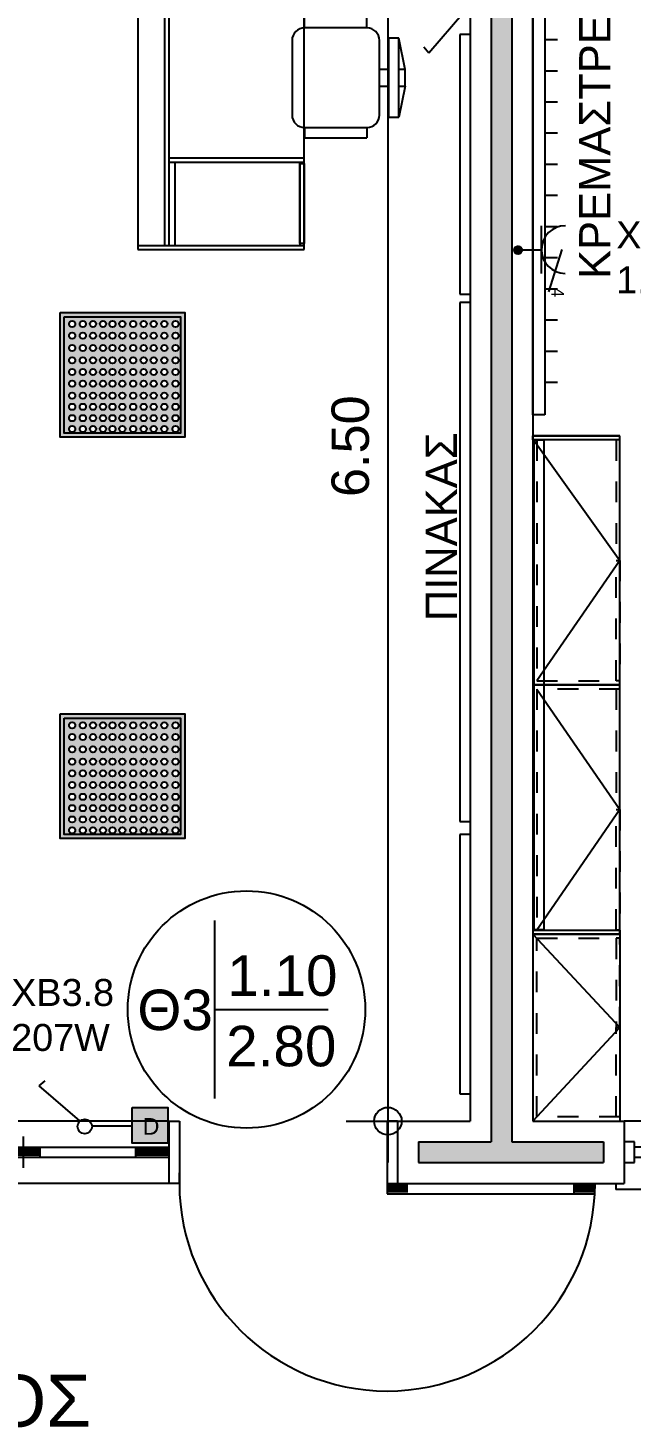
# Model space of a CAD drawing. Header units: metres. Extents: x -11 to 85, y -301 to 135.
# Drawn here: x 34.4 to 37.3, y -37.44 to -30.73 of the extents above; entities that cross this region are included whole.
import ezdxf

# ---------------------------------------------------------------- set-up
doc = ezdxf.new("R2010")
doc.units = ezdxf.units.M
doc.header["$LTSCALE"] = 0.036
doc.header["$PDMODE"] = 2
doc.linetypes.add('HIDDEN', pattern=[0.375, 0.25, -0.125])
for name, color, linetype in [('arxitek borofos', 252, 'Continuous'), ('DIMBLK', 252, 'Continuous'), ('Epipla', 252, 'Continuous'), ('HLEK-SYMBOL', 3, 'Continuous'), ('HLEK_FL001_SYMBOLS', 230, 'Continuous')]:
    doc.layers.add(name, color=color, linetype=linetype)
doc.styles.add('COMU-N', font='arial.ttf')
doc.styles.get("Standard").update_dxf_attribs({"font": 'arial.ttf'})
doc.dimstyles.new('CADWDOT', dxfattribs={"dimscale": 0.1, "dimtxt": 1.8, "dimasz": 0.08, "dimexe": 2, "dimexo": 0, "dimgap": 0.09, "dimtad": 0, "dimrnd": 0.001, "dimzin": 0, "dimdsep": 46, "dimtxsty": 'Standard', "dimblk1": 'ARTDIM', "dimblk2": 'ARTDIM', "dimsah": 1, "dimcen": 0.09, "dimdle": 0.05, "dimse1": 1, "dimse2": 1, "dimadec": 0, "dimazin": 0, "dimtfac": 1, "dimtmove": 0, "dimatfit": 3, "dimldrblk": 'ARTDIM', "dimfxl": 2, "dimtvp": 0.9999, "dimtolj": 1, "dimtzin": 0, "dimarcsym": 0})

# ---------------------------------------------------------------- blocks, each defined once
blk = doc.blocks.new('A$C1CE8635E')
for p, q in [((1.4, 0), (0, 0)), ((1.4, 0), (1.45, 0)), ((1.4, 0), (1.4, -0.3)), ((1.45, 0), (1.45, -0.3)), ((2.5, 0), (2.45, 0)), ((2.45, 0), (2.45, -0.3)), ((0, -0.125), (1.4, -0.125)), ((0.16, -0.175), (0.16, -0.125)), ((0.62, -0.175), (0.62, -0.125)), ((0.7, -0.225), (0.7, -0.075)), ((0.78, -0.175), (0.78, -0.125)), ((1.24, -0.175), (1.24, -0.125)), ((0.16, -0.135), (0, -0.135)), ((0.16, -0.145), (0, -0.145)), ((0.16, -0.155), (0, -0.155)), ((0.16, -0.165), (0, -0.165)), ((1.4, -0.175), (0, -0.175)), ((0.78, -0.135), (0.62, -0.135)), ((0.78, -0.145), (0.62, -0.145)), ((0.78, -0.155), (0.62, -0.155)), ((0.78, -0.165), (0.62, -0.165)), ((1.4, -0.135), (1.24, -0.135)), ((1.4, -0.145), (1.24, -0.145)), ((1.4, -0.155), (1.24, -0.155)), ((1.4, -0.165), (1.24, -0.165)), ((1.45, -0.3), (1.45, -0.25)), ((1.4, -0.3), (0, -0.3)), ((1.45, -0.3), (1.4, -0.3)), ((2.45, -0.3), (2.5, -0.3)), ((2.45, -0.3), (2.45, -0.35)), ((2.45, -0.31), (2.55, -0.31)), ((2.45, -0.32), (2.55, -0.32)), ((2.45, -0.33), (2.55, -0.33)), ((3.35, -0.35), (3.35, -0.3)), ((3.35, -0.31), (3.4499, -0.31)), ((3.35, -0.32), (3.4498, -0.32)), ((3.35, -0.33), (3.4495, -0.33)), ((2.45, -0.34), (2.55, -0.34)), ((2.45, -0.35), (3.4487, -0.35)), ((3.35, -0.34), (3.4492, -0.34))]:
    blk.add_line(p, q)
blk.add_arc((2.45, -0.3), 1, 180, 360)
blk = doc.blocks.new('A$C14EC32DB')
for p, q in [((0.3, 2.44), (0.33, 2.44)), ((0.33, 2.44), (0.33, -0.04)), ((0, 2.4), (0, 0)), ((0.1, 2.4), (0.1, 2.35)), ((0.1, 2.35), (0.2, 2.35)), ((0.125, 2.35), (0.125, 1.6167)), ((0.175, 2.35), (0.175, 1.6167)), ((0.2, 2.35), (0.2, 2.4)), ((0.1, 1.6167), (0.1, 1.5667)), ((0.2, 1.6167), (0.1, 1.6167)), ((0.2, 1.5667), (0.2, 1.6167)), ((0.1, 1.5667), (0.2, 1.5667)), ((0.125, 1.5667), (0.125, 0.8333)), ((0.175, 1.5667), (0.175, 0.8333)), ((0.1, 0.8333), (0.1, 0.7833)), ((0.2, 0.8333), (0.1, 0.8333)), ((0.2, 0.7833), (0.2, 0.8333)), ((0.1, 0.7833), (0.2, 0.7833)), ((0.125, 0.7833), (0.125, 0.05)), ((0.175, 0.7833), (0.175, 0.05)), ((0.1, 0.05), (0.1, 0)), ((0.2, 0.05), (0.1, 0.05)), ((0.2, 0), (0.2, 0.05)), ((0.3, -0.04), (0.33, -0.04))]:
    blk.add_line(p, q)
blk = doc.blocks.new('ARTDIM')
at = {"layer": 'DIMBLK'}
for p, q in [((0, -24.9975), (0, 24.9975)), ((-24.9975, 0), (24.9975, 0))]:
    blk.add_line(p, q, dxfattribs=at)
blk.add_circle((0, 0), 8.25, dxfattribs=at)
blk = doc.blocks.new('*D900')
at = {"layer": 'arxitek borofos', "color": 0, "lineweight": -2}
blk.add_line((36.1271, -29.501), (36.1271, -35.985), dxfattribs=at)
at = {"layer": 'Defpoints', "color": 0, "transparency": 16777216}
for p in [(36.4737, -29.493), (36.1271, -35.993), (36.4737, -35.993)]:
    blk.add_point(p, dxfattribs=at)
at = {"layer": 'arxitek borofos', "color": 0, "lineweight": -2, "xscale": 0.008, "yscale": 0.008, "zscale": 0.008}
for p, rotation in [((36.1271, -29.493), 90), ((36.1271, -35.993), 270)]:
    blk.add_blockref('ARTDIM', p, dxfattribs=dict(at, rotation=rotation))
at = {"layer": 'arxitek borofos', "color": 0, "insert": (35.9471, -32.743), "char_height": 0.18, "attachment_point": 5, "rotation": 90}
blk.add_mtext('\\A1;6.50', dxfattribs=at)
blk = doc.blocks.new('A$C46BB3189')
at = {"layer": 'Epipla'}
for p, q in [((0.0918, 0.0592), (0.0918, 0.1192)), ((0.2418, 0.0592), (0.2418, 0.1192)), ((0.3918, 0.0592), (0.3918, 0.1192)), ((0.5418, 0.0592), (0.5418, 0.1192)), ((0.6918, 0.0592), (0.6918, 0.1192)), ((0.8418, 0.0592), (0.8418, 0.1192)), ((0.9918, 0.0592), (0.9918, 0.1192)), ((1.1418, 0.0592), (1.1418, 0.1192)), ((1.2918, 0.0592), (1.2918, 0.1192)), ((1.4418, 0.0592), (1.4418, 0.1192)), ((1.5918, 0.0592), (1.5918, 0.1192)), ((1.7418, 0.0592), (1.7418, 0.1192)), ((1.8918, 0.0592), (1.8918, 0.1192)), ((2.0418, 0.0592), (2.0418, 0.1192)), ((2.1918, 0.0592), (2.1918, 0.1192)), ((2.3418, 0.0592), (2.3418, 0.1192)), ((2.4918, 0.0592), (2.4918, 0.1192)), ((2.6418, 0.0592), (2.6418, 0.1192)), ((2.7918, 0.0592), (2.7918, 0.1192)), ((2.9418, 0.0592), (2.9418, 0.1192)), ((0, 0), (0, 0.0592)), ((0, 0.0592), (3.0983, 0.0592)), ((3.0983, 0), (0, 0)), ((3.0983, 0.0592), (3.0983, 0))]:
    blk.add_line(p, q, dxfattribs=at)
blk = doc.blocks.new('gJ6_a14')
at = {"linetype": 'Continuous'}
for p, q in [((-0.1176, 0.1119), (0.113, 0.1119)), ((0, 0.1119), (0, 0))]:
    blk.add_line(p, q, dxfattribs=at)
blk.add_arc((-0.0023, 0.2279), 0.1153, 180, 358.95657, dxfattribs=at)
blk = doc.blocks.new('*X1779')
at = {"color": 0}
for p, q in [((15.598, 2.587), (15.737, 2.727)), ((15.598, 2.622), (15.702, 2.727)), ((15.601, 2.607), (15.609, 2.616)), ((15.604, 2.646), (15.605, 2.647)), ((15.605, 2.559), (15.765, 2.719)), ((15.605, 2.577), (15.614, 2.585)), ((15.609, 2.652), (15.618, 2.66)), ((15.614, 2.621), (15.623, 2.63)), ((15.617, 2.536), (15.789, 2.707)), ((15.618, 2.59), (15.627, 2.599)), ((15.623, 2.665), (15.631, 2.674)), ((15.627, 2.634), (15.636, 2.643)), ((15.631, 2.603), (15.64, 2.612)), ((15.633, 2.516), (15.808, 2.691)), ((15.636, 2.678), (15.645, 2.687)), ((15.636, 2.572), (15.645, 2.581)), ((15.64, 2.647), (15.649, 2.656)), ((15.645, 2.616), (15.654, 2.625)), ((15.649, 2.691), (15.658, 2.7)), ((15.649, 2.585), (15.658, 2.594)), ((15.653, 2.501), (15.824, 2.672)), ((15.654, 2.66), (15.662, 2.669)), ((15.658, 2.63), (15.667, 2.638)), ((15.662, 2.705), (15.671, 2.714)), ((15.662, 2.599), (15.671, 2.607)), ((15.667, 2.674), (15.676, 2.683)), ((15.671, 2.643), (15.68, 2.652)), ((15.676, 2.718), (15.678, 2.721)), ((15.676, 2.489), (15.836, 2.648)), ((15.676, 2.612), (15.685, 2.621)), ((15.68, 2.687), (15.689, 2.696)), ((15.68, 2.581), (15.689, 2.59)), ((15.685, 2.656), (15.693, 2.665)), ((15.689, 2.625), (15.698, 2.634)), ((15.693, 2.7), (15.702, 2.709)), ((15.693, 2.594), (15.702, 2.603)), ((15.698, 2.669), (15.707, 2.678)), ((15.702, 2.638), (15.711, 2.647)), ((15.705, 2.482), (15.843, 2.62)), ((15.707, 2.714), (15.715, 2.722)), ((15.707, 2.607), (15.715, 2.616)), ((15.711, 2.683), (15.72, 2.691)), ((15.711, 2.577), (15.72, 2.585)), ((15.715, 2.652), (15.724, 2.66)), ((15.72, 2.727), (15.721, 2.728)), ((15.72, 2.621), (15.729, 2.63)), ((15.724, 2.696), (15.733, 2.705)), ((15.724, 2.59), (15.733, 2.599)), ((15.729, 2.665), (15.738, 2.674)), ((15.733, 2.634), (15.742, 2.643)), ((15.738, 2.709), (15.746, 2.718)), ((15.738, 2.603), (15.746, 2.612)), ((15.741, 2.482), (15.842, 2.584)), ((15.742, 2.678), (15.751, 2.687)), ((15.742, 2.572), (15.751, 2.581)), ((15.746, 2.647), (15.755, 2.656)), ((15.751, 2.722), (15.752, 2.724)), ((15.751, 2.616), (15.76, 2.625)), ((15.755, 2.691), (15.764, 2.7)), ((15.755, 2.585), (15.764, 2.594)), ((15.76, 2.66), (15.768, 2.669)), ((15.764, 2.63), (15.773, 2.638)), ((15.768, 2.705), (15.777, 2.714)), ((15.768, 2.599), (15.777, 2.607)), ((15.773, 2.674), (15.782, 2.683)), ((15.777, 2.643), (15.786, 2.652)), ((15.782, 2.612), (15.791, 2.621)), ((15.786, 2.687), (15.795, 2.696)), ((15.786, 2.581), (15.795, 2.59)), ((15.791, 2.656), (15.799, 2.665)), ((15.795, 2.625), (15.804, 2.634)), ((15.799, 2.594), (15.808, 2.603)), ((15.804, 2.669), (15.813, 2.678)), ((15.808, 2.638), (15.817, 2.647)), ((15.813, 2.607), (15.822, 2.616)), ((15.817, 2.577), (15.826, 2.585)), ((15.822, 2.652), (15.83, 2.66)), ((15.826, 2.621), (15.835, 2.63)), ((15.83, 2.59), (15.839, 2.599)), ((15.839, 2.634), (15.84, 2.635)), ((15.844, 2.603), (15.844, 2.603)), ((15.611, 2.547), (15.618, 2.554)), ((15.623, 2.559), (15.631, 2.568)), ((15.627, 2.528), (15.636, 2.537)), ((15.64, 2.541), (15.649, 2.55)), ((15.645, 2.51), (15.654, 2.519)), ((15.654, 2.554), (15.662, 2.563)), ((15.658, 2.523), (15.667, 2.532)), ((15.664, 2.494), (15.671, 2.501)), ((15.667, 2.568), (15.676, 2.577)), ((15.671, 2.537), (15.68, 2.546)), ((15.676, 2.506), (15.685, 2.515)), ((15.685, 2.55), (15.693, 2.559)), ((15.689, 2.519), (15.698, 2.528)), ((15.693, 2.488), (15.702, 2.497)), ((15.698, 2.563), (15.707, 2.572)), ((15.702, 2.532), (15.711, 2.541)), ((15.707, 2.501), (15.715, 2.51)), ((15.715, 2.546), (15.724, 2.554)), ((15.72, 2.515), (15.729, 2.523)), ((15.724, 2.484), (15.733, 2.493)), ((15.729, 2.559), (15.738, 2.568)), ((15.733, 2.528), (15.742, 2.537)), ((15.738, 2.497), (15.746, 2.506)), ((15.746, 2.541), (15.755, 2.55)), ((15.751, 2.51), (15.76, 2.519)), ((15.76, 2.554), (15.768, 2.563)), ((15.764, 2.523), (15.773, 2.532)), ((15.768, 2.493), (15.777, 2.501)), ((15.773, 2.568), (15.782, 2.577)), ((15.777, 2.537), (15.786, 2.546)), ((15.782, 2.506), (15.791, 2.515)), ((15.791, 2.55), (15.799, 2.559)), ((15.795, 2.519), (15.804, 2.528)), ((15.804, 2.563), (15.813, 2.572)), ((15.808, 2.532), (15.817, 2.541)), ((15.822, 2.546), (15.83, 2.554)), ((15.835, 2.559), (15.835, 2.56))]:
    blk.add_line(p, q, dxfattribs=at)
blk = doc.blocks.new('GJ6_A78')
at = {"layer": 'HLEK-SYMBOL', "color": 0, "linetype": 'Continuous'}
blk.add_circle((0, 0), 0.0989, dxfattribs=at)
at = {"layer": 'HLEK-SYMBOL', "color": 0, "xscale": 0.8, "yscale": 0.8, "zscale": 0.8}
blk.add_blockref('*X1779', (-12.576, -2.084), dxfattribs=at)
blk = doc.blocks.new('priza')
at = {"layer": 'HLEK_FL001_SYMBOLS', "rotation": 180}
blk.add_blockref('gJ6_a14', (87.4, -100.4952), dxfattribs=at)
at = {"layer": 'HLEK_FL001_SYMBOLS', "xscale": 0.1951472641207488, "yscale": 0.1951472641207488, "zscale": 0.1951472641207488}
blk.add_blockref('GJ6_A78', (87.4, -100.4953), dxfattribs=at)
blk = doc.blocks.new('priza tetrapli')
at = {"layer": 'HLEK_FL001_SYMBOLS', "ltscale": 5}
blk.add_line((444.1264, -18.901), (444.3314, -18.9664), dxfattribs=at)
at = {"layer": 'HLEK_FL001_SYMBOLS', "rotation": 180}
blk.add_blockref('priza', (531.5297, -119.6074), dxfattribs=at)
at = {"layer": 'HLEK_FL001_SYMBOLS', "ltscale": 5}
blk.add_text('4', height=0.06, dxfattribs=at).set_placement((444.3099, -18.9515))
blk = doc.blocks.new('led 46W tetragono')
at = {"layer": 'HLEK_FL001_SYMBOLS'}
h = blk.add_hatch(color=256, dxfattribs=at)
h.dxf.hatch_style = 1
h.paths.add_polyline_path([(104.7283, -8.1225), (104.7283, -8.7225), (105.3283, -8.7225), (105.3283, -8.1225)])
h.paths.add_polyline_path([(105.3083, -8.1425), (105.3083, -8.7025), (104.7483, -8.7025), (104.7483, -8.1425)], flags=16)
h.paths.add_polyline_path([(104.9493, -8.1771, -1), (104.9193, -8.1771, -1)], flags=0)
h.paths.add_polyline_path([(104.9954, -8.1771, -1), (104.9654, -8.1771, -1)], flags=0)
h.paths.add_polyline_path([(104.9014, -8.1771, -1), (104.8714, -8.1771, -1)], flags=0)
h.paths.add_polyline_path([(105.0432, -8.1771, -1), (105.0133, -8.1771, -1)], flags=0)
h.paths.add_polyline_path([(104.9493, -8.2338, -1), (104.9193, -8.2338, -1)], flags=0)
h.paths.add_polyline_path([(104.9954, -8.2338, -1), (104.9654, -8.2338, -1)], flags=0)
h.paths.add_polyline_path([(104.9014, -8.2338, -1), (104.8714, -8.2338, -1)], flags=0)
h.paths.add_polyline_path([(104.8526, -8.1771, -1), (104.8227, -8.1771, -1)], flags=0)
h.paths.add_polyline_path([(105.0432, -8.2338, -1), (105.0133, -8.2338, -1)], flags=0)
h.paths.add_polyline_path([(105.0946, -8.1771, -1), (105.0647, -8.1771, -1)], flags=0)
h.paths.add_polyline_path([(104.8526, -8.2338, -1), (104.8227, -8.2338, -1)], flags=0)
h.paths.add_polyline_path([(105.0946, -8.2338, -1), (105.0647, -8.2338, -1)], flags=0)
h.paths.add_polyline_path([(104.9493, -8.2927, -1), (104.9193, -8.2927, -1)], flags=0)
h.paths.add_polyline_path([(104.9954, -8.2927, -1), (104.9654, -8.2927, -1)], flags=0)
h.paths.add_polyline_path([(104.8012, -8.1771, -1), (104.7713, -8.1771, -1)], flags=0)
h.paths.add_polyline_path([(104.9014, -8.2927, -1), (104.8714, -8.2927, -1)], flags=0)
h.paths.add_polyline_path([(105.0432, -8.2927, -1), (105.0133, -8.2927, -1)], flags=0)
h.paths.add_polyline_path([(105.1452, -8.1771, -1), (105.1152, -8.1771, -1)], flags=0)
h.paths.add_polyline_path([(104.8012, -8.2338, -1), (104.7713, -8.2338, -1)], flags=0)
h.paths.add_polyline_path([(104.8526, -8.2927, -1), (104.8227, -8.2927, -1)], flags=0)
h.paths.add_polyline_path([(105.1452, -8.2338, -1), (105.1152, -8.2338, -1)], flags=0)
h.paths.add_polyline_path([(105.0946, -8.2927, -1), (105.0647, -8.2927, -1)], flags=0)
h.paths.add_polyline_path([(104.9493, -8.3517, -1), (104.9193, -8.3517, -1)], flags=0)
h.paths.add_polyline_path([(104.9954, -8.3517, -1), (104.9654, -8.3517, -1)], flags=0)
h.paths.add_polyline_path([(105.1939, -8.1771, -1), (105.164, -8.1771, -1)], flags=0)
h.paths.add_polyline_path([(104.9014, -8.3517, -1), (104.8714, -8.3517, -1)], flags=0)
h.paths.add_polyline_path([(105.0432, -8.3517, -1), (105.0133, -8.3517, -1)], flags=0)
h.paths.add_polyline_path([(104.8012, -8.2927, -1), (104.7713, -8.2927, -1)], flags=0)
h.paths.add_polyline_path([(105.1452, -8.2927, -1), (105.1152, -8.2927, -1)], flags=0)
h.paths.add_polyline_path([(105.1939, -8.2338, -1), (105.164, -8.2338, -1)], flags=0)
h.paths.add_polyline_path([(104.8526, -8.3517, -1), (104.8227, -8.3517, -1)], flags=0)
h.paths.add_polyline_path([(105.0946, -8.3517, -1), (105.0647, -8.3517, -1)], flags=0)
h.paths.add_polyline_path([(105.1939, -8.2927, -1), (105.164, -8.2927, -1)], flags=0)
h.paths.add_polyline_path([(105.2445, -8.1771, -1), (105.2145, -8.1771, -1)], flags=0)
h.paths.add_polyline_path([(104.8012, -8.3517, -1), (104.7713, -8.3517, -1)], flags=0)
h.paths.add_polyline_path([(104.9493, -8.4083, -1), (104.9193, -8.4083, -1)], flags=0)
h.paths.add_polyline_path([(104.9954, -8.4083, -1), (104.9654, -8.4083, -1)], flags=0)
h.paths.add_polyline_path([(105.1452, -8.3517, -1), (105.1152, -8.3517, -1)], flags=0)
h.paths.add_polyline_path([(104.9014, -8.4083, -1), (104.8714, -8.4083, -1)], flags=0)
h.paths.add_polyline_path([(105.0432, -8.4083, -1), (105.0133, -8.4083, -1)], flags=0)
h.paths.add_polyline_path([(105.2445, -8.2338, -1), (105.2145, -8.2338, -1)], flags=0)
h.paths.add_polyline_path([(104.8526, -8.4083, -1), (104.8227, -8.4083, -1)], flags=0)
h.paths.add_polyline_path([(105.0946, -8.4083, -1), (105.0647, -8.4083, -1)], flags=0)
h.paths.add_polyline_path([(105.1939, -8.3517, -1), (105.164, -8.3517, -1)], flags=0)
h.paths.add_polyline_path([(105.2445, -8.2927, -1), (105.2145, -8.2927, -1)], flags=0)
h.paths.add_polyline_path([(104.8012, -8.4083, -1), (104.7713, -8.4083, -1)], flags=0)
h.paths.add_polyline_path([(105.1452, -8.4083, -1), (105.1152, -8.4083, -1)], flags=0)
h.paths.add_polyline_path([(105.2985, -8.1771, -1), (105.2686, -8.1771, -1)], flags=0)
h.paths.add_polyline_path([(104.9493, -8.465, -1), (104.9193, -8.465, -1)], flags=0)
h.paths.add_polyline_path([(104.9954, -8.465, -1), (104.9654, -8.465, -1)], flags=0)
h.paths.add_polyline_path([(104.9014, -8.465, -1), (104.8714, -8.465, -1)], flags=0)
h.paths.add_polyline_path([(105.0432, -8.465, -1), (105.0133, -8.465, -1)], flags=0)
h.paths.add_polyline_path([(105.2985, -8.2338, -1), (105.2686, -8.2338, -1)], flags=0)
h.paths.add_polyline_path([(105.2445, -8.3517, -1), (105.2145, -8.3517, -1)], flags=0)
h.paths.add_polyline_path([(104.8526, -8.465, -1), (104.8227, -8.465, -1)], flags=0)
h.paths.add_polyline_path([(105.1939, -8.4083, -1), (105.164, -8.4083, -1)], flags=0)
h.paths.add_polyline_path([(105.0946, -8.465, -1), (105.0647, -8.465, -1)], flags=0)
h.paths.add_polyline_path([(105.2985, -8.2927, -1), (105.2686, -8.2927, -1)], flags=0)
h.paths.add_polyline_path([(104.8012, -8.465, -1), (104.7713, -8.465, -1)], flags=0)
h.paths.add_polyline_path([(105.1452, -8.465, -1), (105.1152, -8.465, -1)], flags=0)
h.paths.add_polyline_path([(105.2445, -8.4083, -1), (105.2145, -8.4083, -1)], flags=0)
h.paths.add_polyline_path([(104.9493, -8.5217, -1), (104.9193, -8.5217, -1)], flags=0)
h.paths.add_polyline_path([(104.9954, -8.5217, -1), (104.9654, -8.5217, -1)], flags=0)
h.paths.add_polyline_path([(105.2985, -8.3517, -1), (105.2686, -8.3517, -1)], flags=0)
h.paths.add_polyline_path([(104.9014, -8.5217, -1), (104.8714, -8.5217, -1)], flags=0)
h.paths.add_polyline_path([(105.0432, -8.5217, -1), (105.0133, -8.5217, -1)], flags=0)
h.paths.add_polyline_path([(105.1939, -8.465, -1), (105.164, -8.465, -1)], flags=0)
h.paths.add_polyline_path([(104.8526, -8.5217, -1), (104.8227, -8.5217, -1)], flags=0)
h.paths.add_polyline_path([(105.0946, -8.5217, -1), (105.0647, -8.5217, -1)], flags=0)
h.paths.add_polyline_path([(104.8012, -8.5217, -1), (104.7713, -8.5217, -1)], flags=0)
h.paths.add_polyline_path([(105.1452, -8.5217, -1), (105.1152, -8.5217, -1)], flags=0)
h.paths.add_polyline_path([(105.2985, -8.4083, -1), (105.2686, -8.4083, -1)], flags=0)
h.paths.add_polyline_path([(105.2445, -8.465, -1), (105.2145, -8.465, -1)], flags=0)
h.paths.add_polyline_path([(104.9493, -8.5761, -1), (104.9193, -8.5761, -1)], flags=0)
h.paths.add_polyline_path([(104.9954, -8.5761, -1), (104.9654, -8.5761, -1)], flags=0)
h.paths.add_polyline_path([(105.1939, -8.5217, -1), (105.164, -8.5217, -1)], flags=0)
h.paths.add_polyline_path([(104.9014, -8.5761, -1), (104.8714, -8.5761, -1)], flags=0)
h.paths.add_polyline_path([(105.0432, -8.5761, -1), (105.0133, -8.5761, -1)], flags=0)
h.paths.add_polyline_path([(104.8526, -8.5761, -1), (104.8227, -8.5761, -1)], flags=0)
h.paths.add_polyline_path([(105.0946, -8.5761, -1), (105.0647, -8.5761, -1)], flags=0)
h.paths.add_polyline_path([(105.2985, -8.465, -1), (105.2686, -8.465, -1)], flags=0)
h.paths.add_polyline_path([(104.8012, -8.5761, -1), (104.7713, -8.5761, -1)], flags=0)
h.paths.add_polyline_path([(105.2445, -8.5217, -1), (105.2145, -8.5217, -1)], flags=0)
h.paths.add_polyline_path([(105.1452, -8.5761, -1), (105.1152, -8.5761, -1)], flags=0)
h.paths.add_polyline_path([(105.1939, -8.5761, -1), (105.164, -8.5761, -1)], flags=0)
h.paths.add_polyline_path([(104.9493, -8.6305, -1), (104.9193, -8.6305, -1)], flags=0)
h.paths.add_polyline_path([(104.9954, -8.6305, -1), (104.9654, -8.6305, -1)], flags=0)
h.paths.add_polyline_path([(104.9014, -8.6305, -1), (104.8714, -8.6305, -1)], flags=0)
h.paths.add_polyline_path([(105.0432, -8.6305, -1), (105.0133, -8.6305, -1)], flags=0)
h.paths.add_polyline_path([(105.2985, -8.5217, -1), (105.2686, -8.5217, -1)], flags=0)
h.paths.add_polyline_path([(104.8526, -8.6305, -1), (104.8227, -8.6305, -1)], flags=0)
h.paths.add_polyline_path([(105.0946, -8.6305, -1), (105.0647, -8.6305, -1)], flags=0)
h.paths.add_polyline_path([(105.2445, -8.5761, -1), (105.2145, -8.5761, -1)], flags=0)
h.paths.add_polyline_path([(104.8012, -8.6305, -1), (104.7713, -8.6305, -1)], flags=0)
h.paths.add_polyline_path([(105.1452, -8.6305, -1), (105.1152, -8.6305, -1)], flags=0)
h.paths.add_polyline_path([(105.1939, -8.6305, -1), (105.164, -8.6305, -1)], flags=0)
h.paths.add_polyline_path([(104.9493, -8.6826, -1), (104.9193, -8.6826, -1)], flags=0)
h.paths.add_polyline_path([(104.9954, -8.6826, -1), (104.9654, -8.6826, -1)], flags=0)
h.paths.add_polyline_path([(105.2985, -8.5761, -1), (105.2686, -8.5761, -1)], flags=0)
h.paths.add_polyline_path([(104.9014, -8.6826, -1), (104.8714, -8.6826, -1)], flags=0)
h.paths.add_polyline_path([(105.0432, -8.6826, -1), (105.0133, -8.6826, -1)], flags=0)
h.paths.add_polyline_path([(104.8526, -8.6826, -1), (104.8227, -8.6826, -1)], flags=0)
h.paths.add_polyline_path([(105.0946, -8.6826, -1), (105.0647, -8.6826, -1)], flags=0)
h.paths.add_polyline_path([(105.2445, -8.6305, -1), (105.2145, -8.6305, -1)], flags=0)
h.paths.add_polyline_path([(104.8012, -8.6826, -1), (104.7713, -8.6826, -1)], flags=0)
h.paths.add_polyline_path([(105.1452, -8.6826, -1), (105.1152, -8.6826, -1)], flags=0)
h.paths.add_polyline_path([(105.1939, -8.6826, -1), (105.164, -8.6826, -1)], flags=0)
h.paths.add_polyline_path([(105.2985, -8.6305, -1), (105.2686, -8.6305, -1)], flags=0)
h.paths.add_polyline_path([(105.2445, -8.6826, -1), (105.2145, -8.6826, -1)], flags=0)
h.paths.add_polyline_path([(105.2985, -8.6826, -1), (105.2686, -8.6826, -1)], flags=0)
h = blk.add_hatch(color=181, dxfattribs=at)
h.dxf.hatch_style = 1
h.paths.add_polyline_path([(104.7483, -8.1425), (104.7483, -8.7025), (105.3083, -8.7025), (105.3083, -8.1425)])
h.paths.add_polyline_path([(104.9954, -8.3517, -1), (104.9654, -8.3517, -1)], flags=16)
h.paths.add_polyline_path([(105.0432, -8.3517, -1), (105.0133, -8.3517, -1)], flags=16)
h.paths.add_polyline_path([(104.9654, -8.2927, -1), (104.9954, -8.2927, -1)], flags=16)
h.paths.add_polyline_path([(105.0133, -8.2927, -1), (105.0432, -8.2927, -1)], flags=16)
h.paths.add_polyline_path([(104.9493, -8.3517, -1), (104.9193, -8.3517, -1)], flags=16)
h.paths.add_polyline_path([(104.9193, -8.2927, -1), (104.9493, -8.2927, -1)], flags=16)
h.paths.add_polyline_path([(105.0946, -8.3517, -1), (105.0647, -8.3517, -1)], flags=16)
h.paths.add_polyline_path([(105.0647, -8.2927, -1), (105.0946, -8.2927, -1)], flags=16)
h.paths.add_polyline_path([(104.9954, -8.4083, -1), (104.9654, -8.4083, -1)], flags=16)
h.paths.add_polyline_path([(105.0432, -8.4083, -1), (105.0133, -8.4083, -1)], flags=16)
h.paths.add_polyline_path([(104.9654, -8.2338, -1), (104.9954, -8.2338, -1)], flags=16)
h.paths.add_polyline_path([(105.0133, -8.2338, -1), (105.0432, -8.2338, -1)], flags=16)
h.paths.add_polyline_path([(104.9493, -8.4083, -1), (104.9193, -8.4083, -1)], flags=16)
h.paths.add_polyline_path([(105.0946, -8.4083, -1), (105.0647, -8.4083, -1)], flags=16)
h.paths.add_polyline_path([(104.9193, -8.2338, -1), (104.9493, -8.2338, -1)], flags=16)
h.paths.add_polyline_path([(105.0647, -8.2338, -1), (105.0946, -8.2338, -1)], flags=16)
h.paths.add_polyline_path([(104.9014, -8.3517, -1), (104.8714, -8.3517, -1)], flags=16)
h.paths.add_polyline_path([(104.8714, -8.2927, -1), (104.9014, -8.2927, -1)], flags=16)
h.paths.add_polyline_path([(105.1452, -8.3517, -1), (105.1152, -8.3517, -1)], flags=16)
h.paths.add_polyline_path([(105.1152, -8.2927, -1), (105.1452, -8.2927, -1)], flags=16)
h.paths.add_polyline_path([(104.9954, -8.465, -1), (104.9654, -8.465, -1)], flags=16)
h.paths.add_polyline_path([(105.0432, -8.465, -1), (105.0133, -8.465, -1)], flags=16)
h.paths.add_polyline_path([(104.9014, -8.4083, -1), (104.8714, -8.4083, -1)], flags=16)
h.paths.add_polyline_path([(104.8714, -8.2338, -1), (104.9014, -8.2338, -1)], flags=16)
h.paths.add_polyline_path([(104.9654, -8.1771, -1), (104.9954, -8.1771, -1)], flags=16)
h.paths.add_polyline_path([(105.0133, -8.1771, -1), (105.0432, -8.1771, -1)], flags=16)
h.paths.add_polyline_path([(105.1452, -8.4083, -1), (105.1152, -8.4083, -1)], flags=16)
h.paths.add_polyline_path([(104.9493, -8.465, -1), (104.9193, -8.465, -1)], flags=16)
h.paths.add_polyline_path([(105.1152, -8.2338, -1), (105.1452, -8.2338, -1)], flags=16)
h.paths.add_polyline_path([(105.0946, -8.465, -1), (105.0647, -8.465, -1)], flags=16)
h.paths.add_polyline_path([(104.9193, -8.1771, -1), (104.9493, -8.1771, -1)], flags=16)
h.paths.add_polyline_path([(105.0647, -8.1771, -1), (105.0946, -8.1771, -1)], flags=16)
h.paths.add_polyline_path([(104.8526, -8.3517, -1), (104.8227, -8.3517, -1)], flags=16)
h.paths.add_polyline_path([(104.8227, -8.2927, -1), (104.8526, -8.2927, -1)], flags=16)
h.paths.add_polyline_path([(105.1939, -8.3517, -1), (105.164, -8.3517, -1)], flags=16)
h.paths.add_polyline_path([(105.164, -8.2927, -1), (105.1939, -8.2927, -1)], flags=16)
h.paths.add_polyline_path([(104.9014, -8.465, -1), (104.8714, -8.465, -1)], flags=16)
h.paths.add_polyline_path([(104.8526, -8.4083, -1), (104.8227, -8.4083, -1)], flags=16)
h.paths.add_polyline_path([(105.1452, -8.465, -1), (105.1152, -8.465, -1)], flags=16)
h.paths.add_polyline_path([(104.8714, -8.1771, -1), (104.9014, -8.1771, -1)], flags=16)
h.paths.add_polyline_path([(104.8227, -8.2338, -1), (104.8526, -8.2338, -1)], flags=16)
h.paths.add_polyline_path([(105.1939, -8.4083, -1), (105.164, -8.4083, -1)], flags=16)
h.paths.add_polyline_path([(105.1152, -8.1771, -1), (105.1452, -8.1771, -1)], flags=16)
h.paths.add_polyline_path([(104.9954, -8.5217, -1), (104.9654, -8.5217, -1)], flags=16)
h.paths.add_polyline_path([(105.0432, -8.5217, -1), (105.0133, -8.5217, -1)], flags=16)
h.paths.add_polyline_path([(105.164, -8.2338, -1), (105.1939, -8.2338, -1)], flags=16)
h.paths.add_polyline_path([(104.9493, -8.5217, -1), (104.9193, -8.5217, -1)], flags=16)
h.paths.add_polyline_path([(105.0946, -8.5217, -1), (105.0647, -8.5217, -1)], flags=16)
h.paths.add_polyline_path([(104.8526, -8.465, -1), (104.8227, -8.465, -1)], flags=16)
h.paths.add_polyline_path([(104.8012, -8.3517, -1), (104.7713, -8.3517, -1)], flags=16)
h.paths.add_polyline_path([(104.7713, -8.2927, -1), (104.8012, -8.2927, -1)], flags=16)
h.paths.add_polyline_path([(104.8227, -8.1771, -1), (104.8526, -8.1771, -1)], flags=16)
h.paths.add_polyline_path([(105.1939, -8.465, -1), (105.164, -8.465, -1)], flags=16)
h.paths.add_polyline_path([(105.2445, -8.3517, -1), (105.2145, -8.3517, -1)], flags=16)
h.paths.add_polyline_path([(104.9014, -8.5217, -1), (104.8714, -8.5217, -1)], flags=16)
h.paths.add_polyline_path([(105.2145, -8.2927, -1), (105.2445, -8.2927, -1)], flags=16)
h.paths.add_polyline_path([(105.164, -8.1771, -1), (105.1939, -8.1771, -1)], flags=16)
h.paths.add_polyline_path([(104.8012, -8.4083, -1), (104.7713, -8.4083, -1)], flags=16)
h.paths.add_polyline_path([(105.1452, -8.5217, -1), (105.1152, -8.5217, -1)], flags=16)
h.paths.add_polyline_path([(104.7713, -8.2338, -1), (104.8012, -8.2338, -1)], flags=16)
h.paths.add_polyline_path([(105.2445, -8.4083, -1), (105.2145, -8.4083, -1)], flags=16)
h.paths.add_polyline_path([(105.2145, -8.2338, -1), (105.2445, -8.2338, -1)], flags=16)
h.paths.add_polyline_path([(104.9954, -8.5761, -1), (104.9654, -8.5761, -1)], flags=16)
h.paths.add_polyline_path([(105.0432, -8.5761, -1), (105.0133, -8.5761, -1)], flags=16)
h.paths.add_polyline_path([(104.8526, -8.5217, -1), (104.8227, -8.5217, -1)], flags=16)
h.paths.add_polyline_path([(104.8012, -8.465, -1), (104.7713, -8.465, -1)], flags=16)
h.paths.add_polyline_path([(104.9493, -8.5761, -1), (104.9193, -8.5761, -1)], flags=16)
h.paths.add_polyline_path([(105.0946, -8.5761, -1), (105.0647, -8.5761, -1)], flags=16)
h.paths.add_polyline_path([(105.1939, -8.5217, -1), (105.164, -8.5217, -1)], flags=16)
h.paths.add_polyline_path([(104.7713, -8.1771, -1), (104.8012, -8.1771, -1)], flags=16)
h.paths.add_polyline_path([(105.2445, -8.465, -1), (105.2145, -8.465, -1)], flags=16)
h.paths.add_polyline_path([(105.2145, -8.1771, -1), (105.2445, -8.1771, -1)], flags=16)
h.paths.add_polyline_path([(104.9014, -8.5761, -1), (104.8714, -8.5761, -1)], flags=16)
h.paths.add_polyline_path([(105.1452, -8.5761, -1), (105.1152, -8.5761, -1)], flags=16)
h.paths.add_polyline_path([(105.2985, -8.3517, -1), (105.2686, -8.3517, -1)], flags=16)
h.paths.add_polyline_path([(105.2686, -8.2927, -1), (105.2985, -8.2927, -1)], flags=16)
h.paths.add_polyline_path([(105.2985, -8.4083, -1), (105.2686, -8.4083, -1)], flags=16)
h.paths.add_polyline_path([(104.8012, -8.5217, -1), (104.7713, -8.5217, -1)], flags=16)
h.paths.add_polyline_path([(105.2686, -8.2338, -1), (105.2985, -8.2338, -1)], flags=16)
h.paths.add_polyline_path([(105.2445, -8.5217, -1), (105.2145, -8.5217, -1)], flags=16)
h.paths.add_polyline_path([(104.8526, -8.5761, -1), (104.8227, -8.5761, -1)], flags=16)
h.paths.add_polyline_path([(104.9954, -8.6305, -1), (104.9654, -8.6305, -1)], flags=16)
h.paths.add_polyline_path([(105.1939, -8.5761, -1), (105.164, -8.5761, -1)], flags=16)
h.paths.add_polyline_path([(105.0432, -8.6305, -1), (105.0133, -8.6305, -1)], flags=16)
h.paths.add_polyline_path([(104.9493, -8.6305, -1), (104.9193, -8.6305, -1)], flags=16)
h.paths.add_polyline_path([(105.2985, -8.465, -1), (105.2686, -8.465, -1)], flags=16)
h.paths.add_polyline_path([(105.0946, -8.6305, -1), (105.0647, -8.6305, -1)], flags=16)
h.paths.add_polyline_path([(105.2686, -8.1771, -1), (105.2985, -8.1771, -1)], flags=16)
h.paths.add_polyline_path([(104.9014, -8.6305, -1), (104.8714, -8.6305, -1)], flags=16)
h.paths.add_polyline_path([(105.1452, -8.6305, -1), (105.1152, -8.6305, -1)], flags=16)
h.paths.add_polyline_path([(104.8012, -8.5761, -1), (104.7713, -8.5761, -1)], flags=16)
h.paths.add_polyline_path([(105.2445, -8.5761, -1), (105.2145, -8.5761, -1)], flags=16)
h.paths.add_polyline_path([(105.2985, -8.5217, -1), (105.2686, -8.5217, -1)], flags=16)
h.paths.add_polyline_path([(104.8526, -8.6305, -1), (104.8227, -8.6305, -1)], flags=16)
h.paths.add_polyline_path([(105.1939, -8.6305, -1), (105.164, -8.6305, -1)], flags=16)
h.paths.add_polyline_path([(104.9954, -8.6826, -1), (104.9654, -8.6826, -1)], flags=16)
h.paths.add_polyline_path([(105.0432, -8.6826, -1), (105.0133, -8.6826, -1)], flags=16)
h.paths.add_polyline_path([(104.9493, -8.6826, -1), (104.9193, -8.6826, -1)], flags=16)
h.paths.add_polyline_path([(105.0946, -8.6826, -1), (105.0647, -8.6826, -1)], flags=16)
h.paths.add_polyline_path([(104.8012, -8.6305, -1), (104.7713, -8.6305, -1)], flags=16)
h.paths.add_polyline_path([(104.9014, -8.6826, -1), (104.8714, -8.6826, -1)], flags=16)
h.paths.add_polyline_path([(105.2985, -8.5761, -1), (105.2686, -8.5761, -1)], flags=16)
h.paths.add_polyline_path([(105.1452, -8.6826, -1), (105.1152, -8.6826, -1)], flags=16)
h.paths.add_polyline_path([(105.2445, -8.6305, -1), (105.2145, -8.6305, -1)], flags=16)
h.paths.add_polyline_path([(104.8526, -8.6826, -1), (104.8227, -8.6826, -1)], flags=16)
h.paths.add_polyline_path([(105.1939, -8.6826, -1), (105.164, -8.6826, -1)], flags=16)
h.paths.add_polyline_path([(105.2985, -8.6305, -1), (105.2686, -8.6305, -1)], flags=16)
h.paths.add_polyline_path([(104.8012, -8.6826, -1), (104.7713, -8.6826, -1)], flags=16)
h.paths.add_polyline_path([(105.2445, -8.6826, -1), (105.2145, -8.6826, -1)], flags=16)
h.paths.add_polyline_path([(105.2985, -8.6826, -1), (105.2686, -8.6826, -1)], flags=16)
for points in [[(104.7283, -8.1225), (105.3283, -8.1225), (105.3283, -8.7225), (104.7283, -8.7225)], [(104.7483, -8.1425), (105.3083, -8.1425), (105.3083, -8.7025), (104.7483, -8.7025)]]:
    blk.add_lwpolyline(points, close=True, dxfattribs=at)
for centre in [(104.7862, -8.1771), (104.8377, -8.1771), (104.8864, -8.1771), (104.9343, -8.1771), (104.9804, -8.1771), (105.0282, -8.1771), (105.0797, -8.1771), (105.1302, -8.1771), (105.1789, -8.1771), (105.2295, -8.1771), (105.2835, -8.1771), (104.7862, -8.2338), (104.8377, -8.2338), (104.8864, -8.2338), (104.9343, -8.2338), (104.9804, -8.2338), (105.0282, -8.2338), (105.0797, -8.2338), (105.1302, -8.2338), (105.1789, -8.2338), (105.2295, -8.2338), (105.2835, -8.2338), (104.7862, -8.2927), (104.8377, -8.2927), (104.8864, -8.2927), (104.9343, -8.2927), (104.9804, -8.2927), (105.0282, -8.2927), (105.0797, -8.2927), (105.1302, -8.2927), (105.1789, -8.2927), (105.2295, -8.2927), (105.2835, -8.2927), (104.7862, -8.3517), (104.8377, -8.3517), (104.8864, -8.3517), (104.9343, -8.3517), (104.9804, -8.3517), (105.0282, -8.3517), (105.0797, -8.3517), (105.1302, -8.3517), (105.1789, -8.3517), (105.2295, -8.3517), (105.2835, -8.3517), (104.7862, -8.4083), (104.7862, -8.465), (104.8377, -8.4083), (104.8377, -8.465), (104.8864, -8.4083), (104.8864, -8.465), (104.9343, -8.4083), (104.9343, -8.465), (104.9804, -8.4083), (104.9804, -8.465), (105.0282, -8.4083), (105.0282, -8.465), (105.0797, -8.4083), (105.0797, -8.465), (105.1302, -8.4083), (105.1302, -8.465), (105.1789, -8.4083), (105.1789, -8.465), (105.2295, -8.4083), (105.2295, -8.465), (105.2835, -8.4083), (105.2835, -8.465), (104.7862, -8.5217), (104.8377, -8.5217), (104.8864, -8.5217), (104.9343, -8.5217), (104.9804, -8.5217), (105.0282, -8.5217), (105.0797, -8.5217), (105.1302, -8.5217), (105.1789, -8.5217), (105.2295, -8.5217), (105.2835, -8.5217), (104.7862, -8.5761), (104.8377, -8.5761), (104.8864, -8.5761), (104.9343, -8.5761), (104.9804, -8.5761), (105.0282, -8.5761), (105.0797, -8.5761), (105.1302, -8.5761), (105.1789, -8.5761), (105.2295, -8.5761), (105.2835, -8.5761), (104.7862, -8.6305), (104.8377, -8.6305), (104.8864, -8.6305), (104.9343, -8.6305), (104.9804, -8.6305), (105.0282, -8.6305), (105.0797, -8.6305), (105.1302, -8.6305), (105.1789, -8.6305), (105.2295, -8.6305), (105.2835, -8.6305), (104.7862, -8.6826), (104.8377, -8.6826), (104.8864, -8.6826), (104.9343, -8.6826), (104.9804, -8.6826), (105.0282, -8.6826), (105.0797, -8.6826), (105.1302, -8.6826), (105.1789, -8.6826), (105.2295, -8.6826), (105.2835, -8.6826)]:
    blk.add_circle(centre, 0.015, dxfattribs=at)
blk = doc.blocks.new('gJ6_a1')
at = {"linetype": 'Continuous'}
for p, q in [((-0.2193, 0.2297), (-0.191, 0.2541)), ((-0.024, 0.0608), (-0.2193, 0.2297))]:
    blk.add_line(p, q, dxfattribs=at)
blk.add_circle((-0.0005, 0.0343), 0.0349, dxfattribs=at)
blk = doc.blocks.new('dimmer')
at = {"layer": 'HLEK_FL001_SYMBOLS'}
blk.add_hatch(color=11, dxfattribs=at).paths.add_polyline_path([(2263.7579, 1291.6993), (2263.5429, 1291.6993), (2263.5429, 1291.4844), (2263.7579, 1291.4844)])
blk.add_lwpolyline([(2263.5429, 1291.6993), (2263.7579, 1291.6993), (2263.7579, 1291.4844), (2263.5429, 1291.4844)], close=True, dxfattribs=at)
blk.add_text('D', height=0.1, dxfattribs=at).set_placement((2263.6057, 1291.5361))
blk = doc.blocks.new('dimmer1')
at = {"layer": 'HLEK_FL001_SYMBOLS'}
blk.add_line((2318.1609, 1255.9928), (2317.9681, 1255.9928), dxfattribs=at)
at = {"layer": 'HLEK_FL001_SYMBOLS', "xscale": 0.8000000000000114, "yscale": 0.8000000000000114, "zscale": 0.8000000000000114}
blk.add_blockref('dimmer', (507.3271, 222.7235), dxfattribs=at)

msp = doc.modelspace()

# ---------------------------------------------------------------- hatches: boundary and pattern name
at = {"layer": 'arxitek borofos'}
msp.add_hatch(color=256, dxfattribs=at).paths.add_polyline_path([(36.7237, -29.493), (36.6237, -29.493), (36.6237, -36.093), (36.2737, -36.093), (36.2737, -36.193), (37.1637, -36.193), (37.1637, -36.093), (36.7237, -36.093)])

# ---------------------------------------------------------------- linework, layer by layer
for p, q in [((36.5237, -29.493), (36.5237, -35.993)), ((36.6237, -29.493), (36.6237, -36.093)), ((36.7237, -29.493), (36.7237, -36.093)), ((36.8237, -29.493), (36.8237, -35.993)), ((34.9237, -30.3962), (34.9237, -31.7962)), ((35.7237, -31.7962), (35.7237, -30.3962)), ((35.0521, -30.4162), (35.0521, -31.7762)), ((35.0735, -30.4162), (35.0735, -31.7762)), ((35.7261, -30.7286), (35.7261, -30.6786)), ((36.0261, -30.7286), (36.0261, -30.6786)), ((36.0261, -30.7286), (35.7261, -30.7286)), ((35.6661, -30.7886), (35.6661, -31.1486)), ((36.0861, -31.1486), (36.0861, -30.7886)), ((36.1301, -30.7786), (36.1301, -31.1586)), ((36.1801, -30.7786), (36.1301, -30.7786)), ((36.2101, -30.9286), (36.1801, -30.7786)), ((36.1801, -31.1586), (36.1801, -30.7786)), ((36.5237, -30.7605), (36.4737, -30.7605)), ((36.4737, -30.7605), (36.4737, -32.0105)), ((36.1301, -30.9286), (36.0861, -30.9286)), ((36.2101, -30.9286), (36.1801, -30.9286)), ((36.2101, -31.0086), (36.2101, -30.9286)), ((36.0861, -31.0086), (36.1301, -31.0086)), ((36.1801, -31.0086), (36.2101, -31.0086)), ((36.2101, -31.0086), (36.1801, -31.1586)), ((35.7261, -31.2086), (35.7261, -31.2586)), ((35.7261, -31.2086), (36.0261, -31.2086)), ((36.0261, -31.2086), (36.0261, -31.2586)), ((36.1301, -31.1586), (36.1801, -31.1586)), ((35.7261, -31.2586), (36.0261, -31.2586)), ((35.7238, -31.3565), (35.0735, -31.3565)), ((35.7238, -31.3761), (35.0735, -31.3761)), ((35.1026, -31.3761), (35.1026, -31.7762)), ((35.7037, -31.3761), (35.7037, -31.7762)), ((35.7037, -31.7672), (35.7037, -31.3822)), ((35.7037, -31.3822), (35.7239, -31.3822)), ((35.7238, -31.3761), (35.7238, -31.3565)), ((35.7239, -31.3822), (35.7239, -31.7672)), ((34.9237, -31.7762), (35.7237, -31.7762)), ((34.9237, -31.7962), (35.7237, -31.7962)), ((35.7239, -31.7672), (35.7037, -31.7672)), ((36.4737, -32.0105), (36.5237, -32.0105)), ((36.5237, -32.0505), (36.4737, -32.0505)), ((36.4737, -32.0505), (36.4737, -34.5505)), ((36.8237, -32.693), (37.2437, -32.693)), ((37.2437, -32.693), (36.8237, -32.693)), ((37.2437, -32.693), (36.8237, -32.693)), ((36.8237, -32.693), (37.2437, -32.693)), ((36.8237, -32.713), (36.8237, -32.693)), ((37.2437, -33.893), (37.2437, -32.693)), ((37.2437, -32.713), (36.8237, -32.713)), ((36.8296, -32.7146, 0.7), (37.2437, -33.293)), ((36.8796, -32.7146, 0.7), (36.8296, -32.7146, 0.7)), ((36.8296, -32.7146, 0.7), (36.8296, -35.0709, 0.7)), ((36.8796, -35.0709, 0.7), (36.8796, -32.7146, 0.7)), ((37.2437, -33.293), (36.8437, -33.873)), ((37.2437, -33.893), (36.8237, -33.893)), ((37.2437, -33.893), (36.8237, -33.893)), ((36.8237, -33.893), (37.2437, -33.893)), ((36.8237, -33.893), (37.2437, -33.893)), ((37.2437, -35.093), (37.2437, -33.893)), ((36.8437, -33.913), (37.2437, -34.493)), ((37.2437, -34.493), (36.8437, -35.073)), ((36.4737, -34.5505), (36.5237, -34.5505)), ((36.5237, -34.6123, 0.7), (36.4737, -34.6123, 0.7)), ((36.4737, -34.6123, 0.7), (36.4737, -35.8623, 0.7)), ((35.2931, -35.0268), (35.2931, -35.8848)), ((36.8237, -35.073), (37.2437, -35.073)), ((36.8237, -35.093), (37.2437, -35.543)), ((36.8237, -35.093), (37.2437, -35.093)), ((36.8237, -35.093), (37.2437, -35.093)), ((36.8237, -35.093), (37.2437, -35.093)), ((37.2437, -35.093), (36.8237, -35.093)), ((36.8296, -35.0709, 0.7), (36.8796, -35.0709, 0.7)), ((37.2437, -35.073), (37.2437, -35.093)), ((37.2437, -35.093), (37.2437, -35.993)), ((35.2931, -35.4558), (35.8391, -35.4558)), ((36.8237, -35.993), (37.2437, -35.543)), ((36.4737, -35.8623, 0.7), (36.5237, -35.8623, 0.7)), ((36.1737, -35.993), (36.1737, -36.293)), ((36.1737, -35.993), (36.5237, -35.993)), ((36.8237, -35.993), (37.2637, -35.993)), ((37.2637, -35.993), (37.2637, -36.293)), ((36.2737, -36.093), (36.6237, -36.093)), ((36.2737, -36.093), (36.2737, -36.193)), ((36.7237, -36.093), (37.1637, -36.093)), ((37.1637, -36.093), (37.1637, -36.193)), ((36.2737, -36.193), (37.1637, -36.193)), ((36.1737, -36.293), (37.2637, -36.293))]:
    msp.add_line(p, q, dxfattribs=at)
at = {"layer": 'arxitek borofos', "linetype": 'HIDDEN'}
for p, q in [((37.2437, -32.713), (36.8437, -32.713)), ((36.8437, -32.713), (36.8437, -33.873)), ((37.2259, -32.713), (37.2259, -33.293)), ((37.2437, -33.293), (37.2437, -32.713)), ((37.2259, -33.293), (37.2437, -33.293)), ((37.2259, -33.873), (37.2259, -33.293)), ((37.2259, -33.293), (37.2437, -33.293)), ((37.2437, -33.293), (37.2437, -33.873)), ((36.8437, -33.873), (37.2437, -33.873)), ((37.2437, -33.873), (37.2259, -33.873)), ((37.2437, -33.913), (36.8437, -33.913)), ((36.8437, -33.913), (36.8437, -35.073)), ((37.2259, -33.913), (37.2259, -34.493)), ((37.2437, -33.913), (37.2259, -33.913)), ((37.2437, -34.493), (37.2437, -33.913)), ((37.2259, -35.073), (37.2259, -34.493)), ((37.2259, -34.493), (37.2437, -34.493)), ((37.2259, -34.493), (37.2437, -34.493)), ((37.2437, -34.493), (37.2437, -35.073)), ((36.8437, -35.073), (37.2437, -35.073)), ((36.8437, -35.973), (36.8437, -35.113)), ((36.8437, -35.113), (37.2437, -35.113)), ((37.2437, -35.073), (37.2259, -35.073)), ((37.2259, -35.113), (37.2259, -35.543)), ((37.2437, -35.113), (37.2259, -35.113)), ((37.2437, -35.543), (37.2437, -35.113)), ((37.2259, -35.543), (37.2437, -35.543)), ((37.2259, -35.973), (37.2259, -35.543)), ((37.2259, -35.543), (37.2437, -35.543)), ((37.2437, -35.543), (37.2437, -35.973)), ((37.2437, -35.973), (36.8437, -35.973)), ((37.2437, -35.973), (37.2259, -35.973))]:
    msp.add_line(p, q, dxfattribs=at)
at = {"layer": 'arxitek borofos'}
msp.add_circle((35.4469, -35.4558), 0.5712, dxfattribs=at)
for centre, start, end in [((35.7261, -30.7886), 90, 180), ((36.0261, -30.7886), 360, 90), ((35.7261, -31.1486), 180, 270), ((36.0261, -31.1486), 270, 0)]:
    msp.add_arc(centre, 0.06, start, end, dxfattribs=at)

# ---------------------------------------------------------------- block references
at = {"layer": 'arxitek borofos', "rotation": 270}
for name, p in [('A$C46BB3189', (36.8237, -29.493)), ('A$C14EC32DB', (37.2637, -35.993))]:
    msp.add_blockref(name, p, dxfattribs=at)
at = {"layer": 'arxitek borofos'}
msp.add_blockref('A$C1CE8635E', (33.6737, -35.993), dxfattribs=at)
at = {"layer": 'HLEK_FL001_SYMBOLS'}
for name, p, rotation in [('gJ6_a1', (36.5535, -30.6307), 90), ('priza tetrapli', (55.8656, 412.331), 269.9999999999999)]:
    msp.add_blockref(name, p, dxfattribs=dict(at, rotation=rotation))
for name, p in [('led 46W tetragono', (-70.1783, -23.9775)), ('led 46W tetragono', (-70.1783, -25.9101)), ('gJ6_a1', (34.6693, -36.0535)), ('dimmer1', (-2283.2645, -1292.011))]:
    msp.add_blockref(name, p, dxfattribs=at)

# ---------------------------------------------------------------- texts
at = {"layer": 'arxitek borofos', "linetype": 'Continuous'}
for s, p in [('ΚΡΕΜΑΣΤΡΕΣ', (37.1973, -31.938)), ('ΠΙΝΑΚΑΣ', (36.459, -33.5861))]:
    msp.add_text(s, height=0.15, rotation=90, dxfattribs=at).set_placement(p)
at = {"layer": 'arxitek borofos', "style": 'COMU-N'}
for s, height, p in [('1.10', 0.195, (35.3543, -35.39)), ('Θ3', 0.195, (34.9216, -35.555)), ('2.80', 0.195, (35.3491, -35.7293)), ('ΑΝΟΙΧΤΟΣ ΔΙΑΔΡΟΜΟΣ', 0.25, (30.7353, -37.4651))]:
    msp.add_text(s, height=height, dxfattribs=at).set_placement(p)
at = {"layer": 'HLEK_FL001_SYMBOLS', "char_height": 0.13, "attachment_point": 1, "style": 'COMU-N'}
for s, width, heights, insert in [('{\\fArial|b0|i0|c161|p34;ΧΒ4.}3{\\fArial|b0|i0|c161|p34;\\P1.2 }kW', 1.251159, [0.5773], (37.2258, -31.6606)), ('ΧΒ3.8\\P207W', 1.4, [0], (34.3148, -35.3088))]:
    msp.add_mtext_dynamic_manual_height_columns(s, width=width, gutter_width=0.65, heights=heights, dxfattribs=dict(at, insert=insert))

# ---------------------------------------------------------------- dimensions: what is measured, and where the dimension line sits
at = {"layer": 'arxitek borofos'}
dim = msp.add_linear_dim(base=(36.1271, -35.993), p1=(36.4737, -29.493), p2=(36.4737, -35.993), angle=90, dimstyle='CADWDOT', dxfattribs=at)
dim.commit()
dim.dimension.update_dxf_attribs({"geometry": '*D900', "text_midpoint": (35.9471, -32.743)})

doc.saveas('drawing.dxf')
